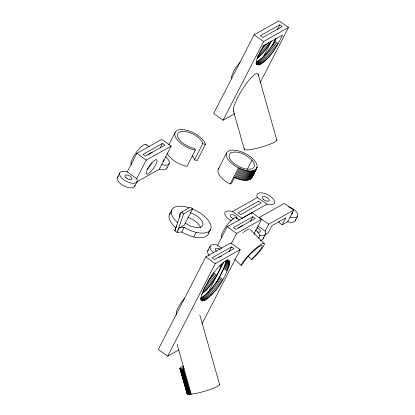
<?xml version="1.0" encoding="UTF-8"?>
<svg xmlns="http://www.w3.org/2000/svg" width="415" height="415" viewBox="0 0 415 415"><rect width="100%" height="100%" fill="white"/><g stroke="black" fill="none" stroke-linecap="round" stroke-linejoin="round"><path stroke-width="0.62" d="M222.912 262.866L216.905 275.238L212.013 282.988L208.496 280.483C212.745 274.019 217.185 267.468 223.317 262.622C225.013 260.563 230.444 258.83 229.754 263.271C225.438 277.542 217.081 292.336 204.247 300.579L200.73 298.074C213.575 289.665 222.435 274.761 226.258 260.169M257.108 167.105C257.404 164.096 255.381 161.482 253.451 159.407A16.906 7.937 27.2 0 0 228.4 151.112A16.906 7.937 27.2 0 0 238.469 167.847C243.724 170.243 254.006 174.233 257.108 167.105L251.142 178.637C245.872 182.18 238.936 179.425 233.712 177.096M219.405 384.197A16.906 2.49 -15.9 0 1 210.26 389.452A16.906 2.49 -15.9 0 1 191.242 394.131L187.979 394.172L187.035 393.602L179.866 368.39L180.644 367.337L183.067 365.916M187.035 393.602L187.139 393.238M248.129 256.065L251.708 259.671L251.874 258.836A13.368 2.231 -44.8 0 0 262.181 246.365A13.368 2.231 -44.8 0 0 253.767 250.888A13.368 2.231 -44.8 0 0 243.091 263.556L240.996 265.429L234.729 259.121M252.351 176.354L251.142 178.637M192.627 208.838L183.638 213.907L177.075 232.39L179.451 227.762L184.312 225.023L192.627 208.838L190.314 207.189L181.319 212.257L174.757 230.74L177.075 232.39L181.739 232.001L182.201 232.276A21.736 10.204 27.2 0 0 208.667 232.665M175.68 228.426L174.757 230.74L175.815 228.681M117.367 177.573L119.743 172.951M127.291 171.903L136.898 178.943A9.716 4.56 27.2 0 1 130.813 182.984A9.716 4.56 27.2 0 1 119.774 175.12A9.716 4.56 27.2 0 1 126.824 171.763L127.291 171.903L136.8 153.4L161.736 139.347L171.182 146.08L159.298 169.206L136.577 182.009M136.737 178.632L146.246 160.133L171.182 146.08M134.761 186.236L137.137 181.609M160.2 147.911L162.519 143.398L164.926 145.115L145.463 156.082L143.056 154.364L162.519 143.398M168.801 144.783L175.114 132.499M166.846 168.158L169.221 163.531A9.716 4.56 27.2 0 0 165.564 157M260.148 82.627L288.492 27.478L279.046 20.75L254.105 34.803L213.658 113.503L223.104 120.236L234.745 113.674M195.335 150.147L195.019 150.09A16.906 7.937 27.2 0 1 175.338 136.706A16.906 7.937 27.2 0 1 186.766 130.263A16.906 7.937 27.2 0 1 205.451 144.213L197.182 160.626L194.526 159.842L202.8 143.486A13.96 6.552 27.2 0 0 187.373 131.965A13.96 6.552 27.2 0 0 177.931 137.287A13.96 6.552 27.2 0 0 194.184 148.337L195.335 150.147L187.015 166.337L186.698 166.28A16.906 7.937 27.2 0 1 167.214 153.332M169.393 214.591L171.769 209.969M223.104 120.236L263.551 41.531L288.492 27.478M263.587 56.399L271.555 40.888M277.464 29.398L279.824 24.801L282.231 26.518L262.773 37.48L260.366 35.768L279.824 24.801M176.702 226.305L175.908 227.845L175.535 227.524A21.736 10.204 27.2 0 1 170.575 212.957M259.64 64.652C250.053 66.058 264.246 46.568 263.343 45.878L282.599 35.026C277.038 46.055 270.71 58.245 259.64 64.652L256.122 62.146C265.335 56.897 271.286 47.32 276.167 38.185M272.193 46.049L276.032 38.579M181.739 232.001L184.12 227.379L184.576 227.648A21.736 10.204 27.2 0 0 210.758 229.132A21.736 10.204 27.2 0 0 191.922 208.771M218.243 169.237L226.559 153.052M193.732 236.939L196.113 232.317M219.162 167.966A16.906 7.937 27.2 0 0 230.149 184.037L238.469 167.847M230.149 184.037L231.622 183.202L234.641 177.335M234.708 177.573L239.465 168.324M235.715 178.019L240.472 168.77M236.726 178.429L241.483 169.175M208.294 233.967L210.67 229.339M237.738 178.798L242.495 169.548M238.75 179.135L243.501 169.885M239.751 179.425L244.502 170.176M240.736 179.679L245.493 170.43M241.712 179.892L246.463 170.643M247.221 169.486L251.978 160.237C246.686 154.904 238.329 150.194 230.714 152.762C225.252 158.323 235.253 164.921 239.943 167.017A13.954 6.552 27.2 0 0 252.662 168.402A13.954 6.552 27.2 0 0 251.978 160.237M242.661 180.058L247.418 170.809M243.589 180.183L248.341 170.933M207.713 250.888L210.089 246.261A9.716 4.56 27.2 0 1 217.164 245.078L221.833 248.206M244.487 180.26L249.244 171.011M202.1 323.721L240.192 249.602L230.745 242.874L205.809 256.927L158.265 349.43L167.712 356.158L178.798 349.912M245.353 180.297L250.11 171.047M246.183 180.286L250.94 171.037M246.977 180.229L251.729 170.98M247.724 180.131L252.476 170.881M248.424 179.991L253.181 170.736M249.078 179.804L253.83 170.549M249.68 179.571L254.431 170.321M250.224 179.301L254.976 170.051M250.712 178.99L255.469 169.74M251.511 178.248L256.994 167.624M251.817 177.822L256.818 168.117M217.636 245.213L227.14 226.715L252.081 212.662L261.528 219.39L254.037 233.967M167.712 356.158L215.255 263.655L240.192 249.602M231.404 243.538L236.586 233.443L261.528 219.39M207.905 292.886L223.851 261.86M229.163 251.521L231.529 246.925L233.936 248.637L214.477 259.603L212.065 257.891L231.529 246.925M251.506 213.782L252.081 212.662M217.102 281.391L225.667 264.728M250.541 221.226L252.86 216.713L255.267 218.43L235.808 229.391L233.401 227.679L252.86 216.713M259.598 235.58A9.716 4.56 27.2 0 0 265.31 231.461L265.149 231.15L268.713 224.209L293.654 210.156L284.208 203.428L259.266 217.481L268.713 224.209M263.172 238.755L265.548 234.127M279.264 221.283L278.719 222.347L282.195 224.826L287.709 221.719L293.654 210.156M282.195 224.826L285.764 217.891L271.851 225.729L268.282 232.67L264.978 234.532M295.257 220.671L297.633 216.049M271.052 41.505C267.208 47.792 262.705 53.836 256.932 58.494M214.28 279.658L210.763 277.153L212.138 274.922L215.66 277.428M210.576 277.381C206.867 283.715 202.774 290.116 201.114 297.332C200.326 299.371 202.022 301.923 204.247 300.579M201.545 294.422L207.09 289.136L212.013 282.988M218.772 257.419L219.421 257.03M231.233 220.79A9.716 4.56 27.2 0 1 224.769 213.31A9.716 4.56 27.2 0 1 232.032 211.391L232.499 211.526L257.44 197.473L267.353 204.341A9.716 4.56 27.2 0 0 274.398 200.985A9.716 4.56 27.2 0 0 263.359 193.12A9.716 4.56 27.2 0 0 257.279 197.161L257.44 197.473M232.499 211.526L241.945 218.254L266.887 204.206M220.033 256.709L220.609 256.46M221.143 256.283L221.636 256.174M179.866 368.39L181.205 369.002L184.073 368.914M179.451 227.762L184.12 227.379M202.847 143.657L205.503 144.436M161.674 164.579L162.141 164.719A9.716 4.56 27.2 0 0 169.221 163.531M159.298 169.206L159.765 169.341A9.716 4.56 27.2 0 0 167.012 167.577M290.085 217.097L290.557 217.232A9.716 4.56 27.2 0 0 297.768 214.477A9.716 4.56 27.2 0 0 288.472 206.561M287.709 221.719L288.176 221.859A9.716 4.56 27.2 0 0 295.449 219.774M274.709 41.023L278.232 43.528M274.108 42.107L277.625 44.618M273.469 43.212L276.987 45.717M272.795 44.327L276.312 46.833M268.163 42.657L269.672 43.731M272.09 45.443L275.607 47.948M271.358 46.558L274.875 49.063M266.928 43.414L268.941 44.851M254.105 34.803L263.551 41.531M265.673 44.172L268.183 45.961M270.601 47.668L274.123 50.179M264.391 44.913L267.405 47.061M269.823 48.773L273.345 51.278M263.089 45.645L266.612 48.15M269.029 49.862L272.546 52.368M262.28 46.713L265.802 49.219M268.22 50.926L271.737 53.436M261.964 48.114L264.978 50.262M267.395 51.974L270.917 54.479M261.134 49.131L264.148 51.278M266.57 52.99L270.087 55.496M260.802 50.474L263.318 52.264M265.735 53.971L269.252 56.482M259.972 51.419L262.482 53.208M264.9 54.92L268.422 57.426M259.645 52.684L261.652 54.116M264.07 55.828L267.592 58.333M259.323 53.903L260.828 54.977M263.25 56.689L266.767 59.195M262.436 57.498L265.953 60.009M258.509 54.718L260.018 55.792M257.71 55.475L259.214 56.554M261.637 58.261L265.154 60.772M257.43 56.544L258.436 57.26M260.853 58.966L264.371 61.477M260.091 59.615L263.608 62.126M259.349 60.201L262.871 62.712M258.638 60.725L262.161 63.236M257.959 61.187L261.476 63.692M257.31 61.576L260.828 64.081M256.698 61.897L260.215 64.403M256.091 62.681L259.105 64.833M256.102 63.147L258.612 64.937M256.159 63.537L258.166 64.968M256.263 63.853L257.772 64.932M256.112 63.915L257.118 64.631M145.981 144.503L149.068 146.703M257.803 225.916L265.149 231.15M236.327 217.813L239.413 220.012M136.8 153.4L146.246 160.133M227.14 226.715L236.586 233.443M181.319 212.257L183.638 213.907M227.809 259.883L229.313 260.957M227.498 259.852L229.511 261.284M227.14 259.889L229.656 261.683M227.228 260.355L229.744 262.145M226.761 260.527L229.775 262.674M226.237 260.76L229.754 263.271M226.165 261.414L229.682 263.924M226.035 262.13L229.552 264.635M225.848 262.892L229.371 265.403M225.615 263.712L229.132 266.217M225.329 264.578L228.847 267.084M224.992 265.491L228.509 267.997M221.179 264.013L222.186 264.728M224.603 266.44L228.12 268.946M220.744 264.998L221.75 265.719M224.167 267.426L227.69 269.932M219.763 265.662L221.273 266.736M223.69 268.448L227.207 270.954M205.809 256.927L215.255 263.655M213.383 272.728L216.905 275.238M219.322 276.945L222.839 279.456M212.781 273.817L216.298 276.328M218.715 278.034L222.238 280.545M218.077 279.139L221.594 281.645M211.468 276.032L214.986 278.543M217.403 280.25L220.92 282.76M216.697 281.37L220.22 283.876M210.032 278.268L213.549 280.773M215.966 282.485L219.488 284.991M209.274 279.378L212.791 281.889M215.209 283.595L218.731 286.106M214.436 284.7L217.953 287.206M213.637 285.785L217.154 288.295M207.702 281.567L211.219 284.078M207.391 282.994L210.41 285.147M212.828 286.853L216.345 289.364M206.571 284.042L209.585 286.189M212.008 287.901L215.525 290.407M211.178 288.913L214.695 291.423M206.245 285.416L208.761 287.206M205.415 286.397L207.925 288.192M210.343 289.898L213.865 292.404M204.579 287.346L207.09 289.136M209.513 290.848L213.03 293.353M204.253 288.612L206.26 290.044M208.683 291.75L212.2 294.261M203.428 289.473L205.441 290.905M207.858 292.611L211.375 295.122M203.117 290.64L204.626 291.719M207.044 293.426L210.561 295.931M202.821 291.761L203.827 292.476M206.245 294.188L209.762 296.694M205.461 294.894L208.978 297.399M204.699 295.542L208.216 298.048M203.962 296.128L207.479 298.634M203.246 296.652L206.769 299.158M202.567 297.109L206.084 299.62M201.918 297.498L205.435 300.009M201.306 297.82L204.823 300.33M200.699 298.608L203.713 300.756M200.71 299.07L203.226 300.865M201.27 299.822L202.779 300.896M200.87 299.78L202.38 300.854M201.021 300.024L202.027 300.74M250.271 229.547L264.148 243.517M233.868 111.796C232.276 108.216 235.051 104.181 236.171 100.783A33.574 8.767 -54.5 0 1 239.932 93.458C243.973 86.704 248.269 79.836 254.343 74.716A12.014 3.138 -54.5 0 1 256.408 73.554L257.492 73.538L258.12 74.259L276.857 140.151M241.945 218.254L242.106 218.565M233.5 111.236L244.316 149.27M199.786 314.886L219.577 384.482M177.055 344.237L191.242 394.131M183.383 368.977L190.552 394.193M182.75 369.018L189.92 394.234M182.175 369.034L189.344 394.25M181.656 369.028L188.825 394.245M181.205 369.002L188.374 394.219M180.81 368.956L187.979 394.172M180.484 368.883L187.658 394.1M179.97 368.022L187.398 394.006M179.882 368.214L187.207 393.892M194.526 159.842L194.479 159.671A13.96 6.552 27.2 0 0 192.155 155.812M258.12 74.259L258.28 75.141M231.886 78.471A12.486 3.258 -54.5 0 1 240.269 62.167M276.686 139.86A16.901 2.49 -15.9 0 1 260.314 147.372A16.901 2.49 -15.9 0 1 244.58 148.695M176.65 314.554A12.486 3.258 -54.5 0 1 184.877 298.089M184.229 368.126A13.954 2.054 -15.9 0 1 183.606 366.538M240.996 265.429A16.315 2.718 -44.8 0 1 254.022 249.97A16.315 2.718 -44.8 0 1 264.288 244.451A16.315 2.718 -44.8 0 1 251.708 259.671M242.905 232.815A16.315 2.718 -44.8 0 1 243.6 232.265M244.274 231.752A16.315 2.718 -44.8 0 1 249.446 228.971M216.542 251.251A3.828 1.795 27.2 0 1 215.764 248.455A3.828 1.795 27.2 0 1 220.043 249.239M209.279 255.505A9.716 4.56 27.2 0 1 208.486 249.954M213.746 252.797A9.716 4.56 27.2 0 1 210.089 246.261M255.417 229.952A9.716 4.56 27.2 0 1 258.197 238.111M254.156 233.085A3.828 1.795 27.2 0 1 254.271 234.268M238.775 228.048A9.54 2.49 -54.5 0 1 242.661 225.947M221.6 237.935A12.486 3.258 -54.5 0 1 227.472 224.593A12.486 3.258 -54.5 0 1 236.68 218.409M177.911 222.902A21.736 10.204 27.2 0 1 172.267 209.098A21.736 10.204 27.2 0 1 188.887 207.692M190.319 212.745A12.839 6.028 27.2 0 1 202.691 225.418A12.839 6.028 27.2 0 1 185.464 223.213M179.908 217.149A12.839 6.028 27.2 0 1 182.304 211.987M187.943 217.367A12.839 6.028 27.2 0 1 200.471 227.747M292.227 212.288A3.828 1.795 27.2 0 1 291.138 214.078M256.766 227.799A3.828 1.795 27.2 0 1 260.329 230.875A3.828 1.795 27.2 0 1 257.616 232.006M263.276 238.469A9.716 4.56 27.2 0 1 260.247 240.399M263.354 237.525A9.716 4.56 27.2 0 1 263.338 238.169M134.953 185.339A9.716 4.56 27.2 0 1 123.649 185.79A9.716 4.56 27.2 0 1 118.425 176.463M151.926 162.654A8.834 2.308 -54.5 0 1 147.699 168.594M147.346 168.978A8.834 2.308 -54.5 0 1 146.993 169.346M163.728 159.619A3.828 1.795 27.2 0 1 162.898 161.544M148.056 155.106A9.54 2.49 -54.5 0 1 152.16 152.57M131.41 164.776A12.486 3.258 -54.5 0 1 136.883 151.605A12.486 3.258 -54.5 0 1 146.334 145.094M233.733 218.902A3.828 1.795 27.2 0 1 230.149 215.499A3.828 1.795 27.2 0 1 234.024 215.095A3.828 1.795 27.2 0 1 237.1 218.549M258.721 201.182L238.158 212.765L240.659 214.55L261.222 202.961L258.721 201.182M126.025 177.786A3.828 1.795 27.2 0 0 131.846 179.031A3.828 1.795 27.2 0 0 127.452 175.021A3.828 1.795 27.2 0 0 126.025 177.786M150.51 171.851A8.834 2.308 -54.5 0 0 156.787 159.78A8.834 2.308 -54.5 0 0 147.527 169.159A8.834 2.308 -54.5 0 0 150.51 171.851M263.318 199.335A3.828 1.795 27.2 0 0 269.138 200.575A3.828 1.795 27.2 0 0 264.744 196.565A3.828 1.795 27.2 0 0 263.318 199.335"/></g></svg>
